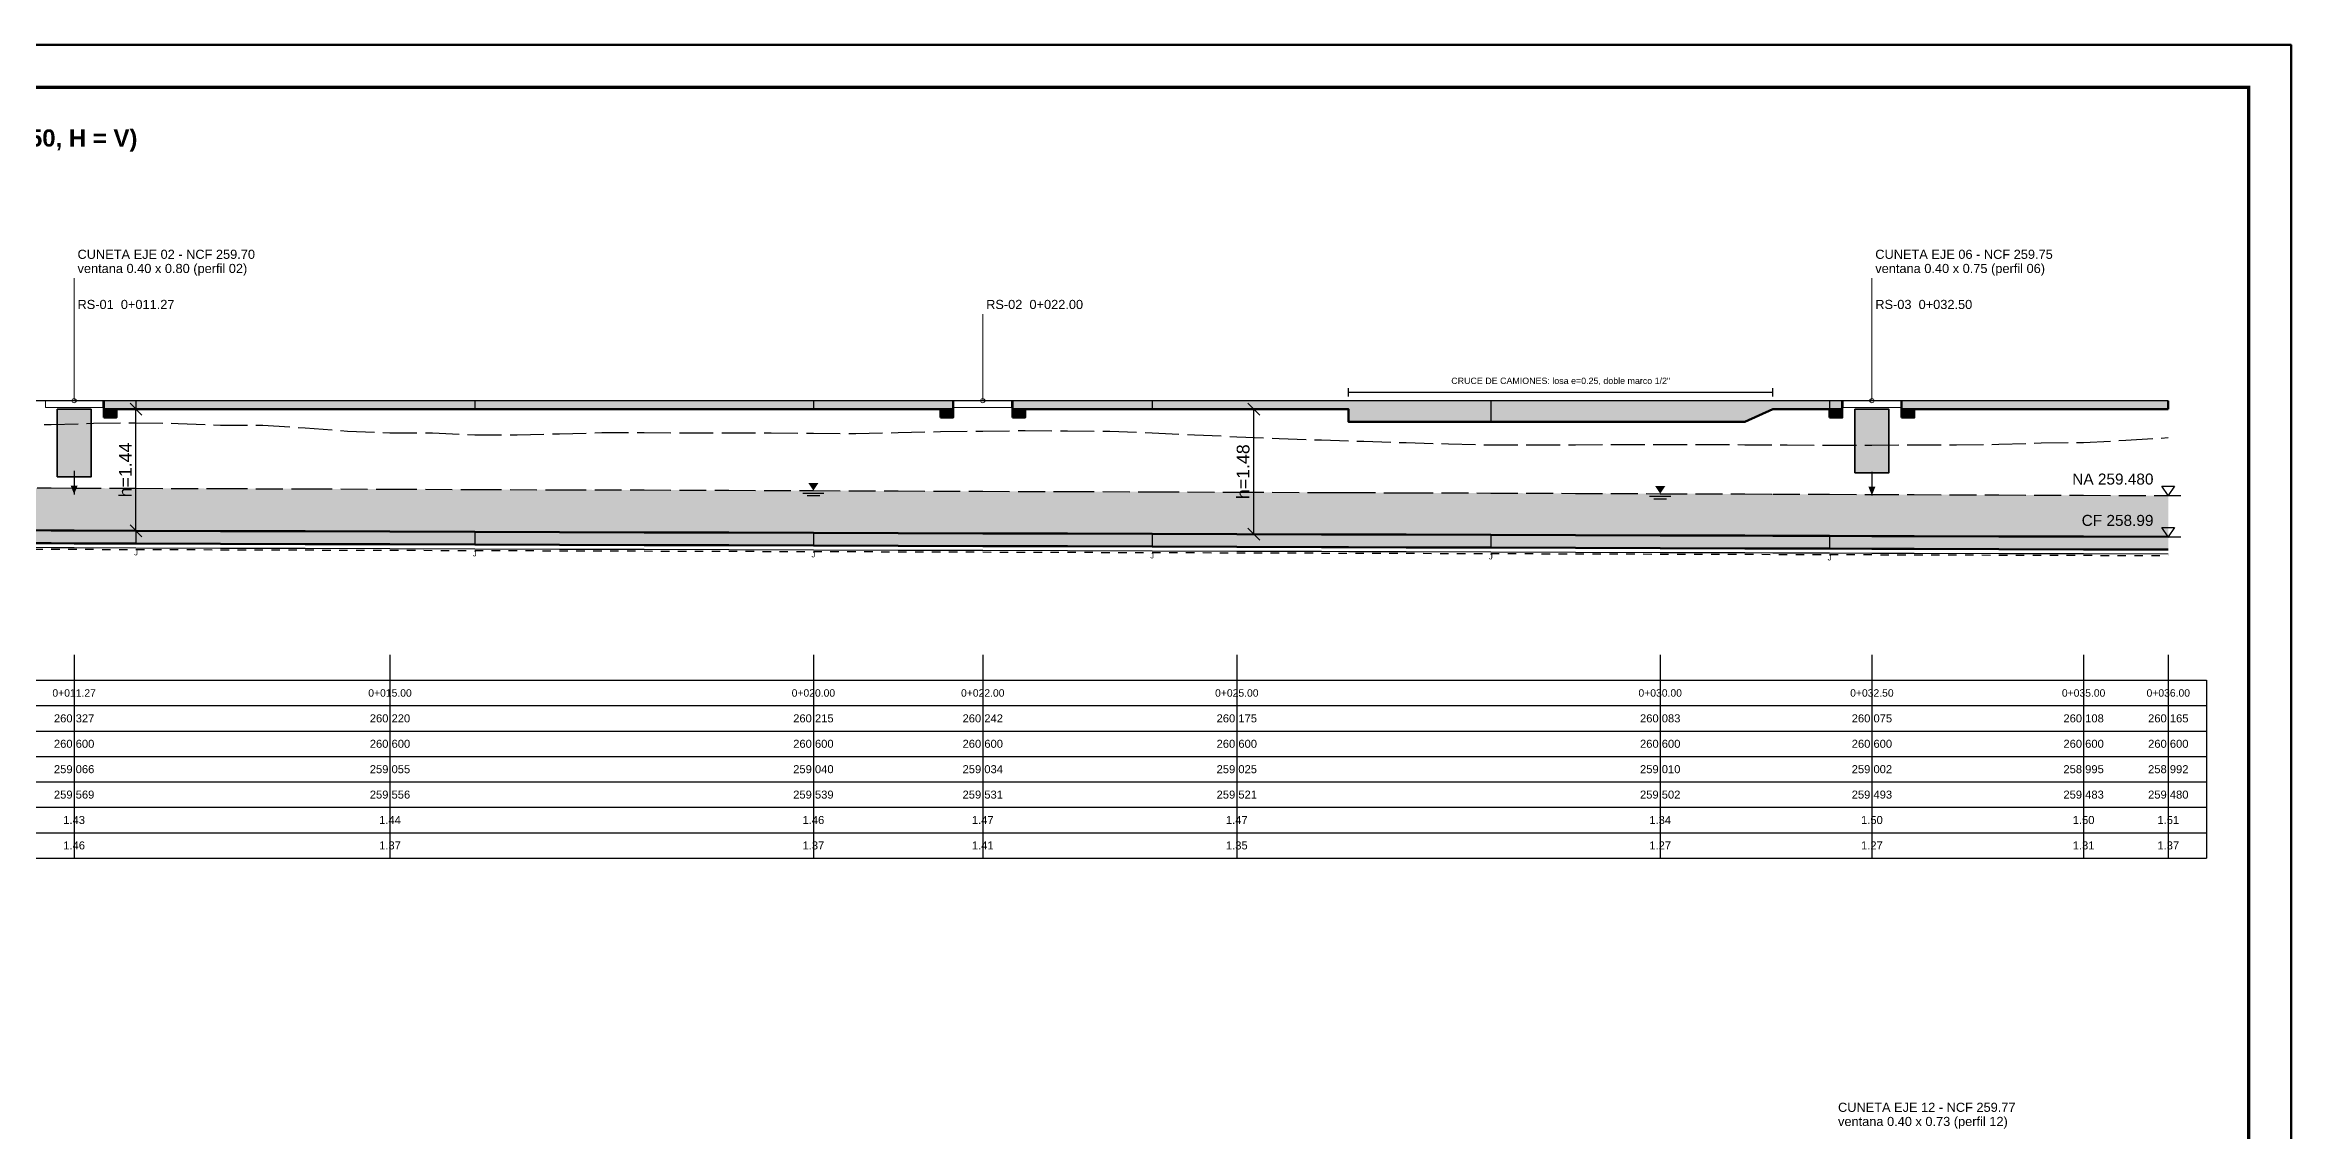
# Model space of a CAD drawing. Header units: metres. Extents: x 349021 to 349543, y 9281040 to 9281959.
# Drawn here: x 349256.5 to 349283.03, y 9281856.68 to 9281869.49 of the extents above; entities that cross this region are included whole.
import ezdxf
from ezdxf.enums import TextEntityAlignment as Align

# ---------------------------------------------------------------- set-up
doc = ezdxf.new("R2010")
doc.units = ezdxf.units.M
doc.header["$LTSCALE"] = 0.25
doc.linetypes.add('DASHED', pattern=[1.524, 1.27, -0.254])
doc.linetypes.add('HIDDEN', pattern=[0.375, 0.25, -0.125])
for name, color, linetype, lineweight in [('AGUA', 150, 'DASHED', 25), ('CONCRETO', 250, 'CONTINUOUS', 50), ('COTAS', 94, 'CONTINUOUS', 18), ('CUNETA', 3, 'CONTINUOUS', 35), ('LLAMADAS', 30, 'CONTINUOUS', 18), ('MARCO', 7, 'CONTINUOUS', 50), ('MARCO-METALICO', 32, 'CONTINUOUS', 40), ('REGISTRO-TAPA', 30, 'CONTINUOUS', 18), ('TERRENO', 7, 'CONTINUOUS', 30), ('TITULOS', 160, 'CONTINUOUS', 35)]:
    doc.layers.add(name, color=color, linetype=linetype, lineweight=lineweight)
for name, color, linetype, true_color in [('AGUA-RELLENO', 150, 'CONTINUOUS', 0xcde4f6), ('CONCRETO-ACHURADO', 8, 'CONTINUOUS', 0xe2e2e2), ('ISO-CUNETA', 94, 'CONTINUOUS', 0xa8d6a8)]:
    doc.layers.add(name, color=color, linetype=linetype, true_color=true_color)
for name, color, linetype in [('AGUA-SIMBOLO', 150, 'CONTINUOUS'), ('CRUCE-VEHICULAR', 30, 'CONTINUOUS'), ('EXCAVACION', 8, 'HIDDEN'), ('FLUJO', 150, 'CONTINUOUS'), ('GUITARRA', 8, 'CONTINUOUS'), ('JUNTAS', 8, 'DASHED'), ('NIVELES', 7, 'CONTINUOUS'), ('PROGRESIVAS', 5, 'CONTINUOUS'), ('SOLADO', 8, 'CONTINUOUS'), ('TERRENO-EXISTENTE', 8, 'DASHED'), ('TEXTOS', 7, 'CONTINUOUS')]:
    doc.layers.add(name, color=color, linetype=linetype)
doc.styles.get("Standard").update_dxf_attribs({"font": 'arial.ttf'})
doc.styles.add('TITULOS', font='arialbd.ttf')
doc.dimstyles.new('COT-50', dxfattribs={"dimscale": 0.05, "dimtxt": 3, "dimasz": 2.2, "dimexe": 1.6, "dimexo": 1.2, "dimgap": 1, "dimtad": 1, "dimzin": 0, "dimdsep": 46, "dimtxsty": 'Standard', "dimtsz": 1.4, "dimcen": 2.5, "dimclrd": 256, "dimclre": 256, "dimclrt": 7, "dimazin": 3, "dimtfac": 1, "dimtmove": 0, "dimatfit": 3})

# ---------------------------------------------------------------- blocks, each defined once
blk = doc.blocks.new('SIMB-AGUA')
at = {"layer": 'AGUA-SIMBOLO'}
for p, q in [((-2.5, -0.6), (2.5, -0.6)), ((-1.5, -1.2), (1.5, -1.2))]:
    blk.add_line(p, q, dxfattribs=at)
blk.add_solid([(0, 0), (-1.2, 1.8), (1.2, 1.8)], dxfattribs=at)
blk = doc.blocks.new('SIMB-FLECHA')
at = {"layer": 'FLUJO'}
blk.add_lwpolyline([(-4, 0), (4, 0)], dxfattribs=at)
blk.add_solid([(4, 0), (1, 1.2), (1, -1.2)], dxfattribs=at)
blk = doc.blocks.new('SIMB-NIVEL')
at = {"layer": 'NIVELES'}
blk.add_line((-3, 0), (3, 0), dxfattribs=at)
blk.add_lwpolyline([(0, 0), (-1.5, 2.2), (1.5, 2.2)], close=True, dxfattribs=at)

msp = doc.modelspace()

# ---------------------------------------------------------------- hatches: boundary and pattern name
at = {"layer": 'AGUA-RELLENO', "true_color": 0xcde4f6}
h = msp.add_hatch(color=7, dxfattribs=at)
h.dxf.hatch_style = 1
h.paths.add_polyline_path([(349245.58, 9281863.79), (349246.58, 9281863.787), (349246.65, 9281863.787), (349247.58, 9281863.784), (349248.58, 9281863.781), (349249.58, 9281863.778), (349250.58, 9281863.775), (349251.58, 9281863.772), (349252.58, 9281863.769), (349253.58, 9281863.766), (349254.58, 9281863.763), (349255.58, 9281863.76), (349256.58, 9281863.757), (349256.85, 9281863.756), (349257.58, 9281863.754), (349258.58, 9281863.751), (349259.58, 9281863.748), (349260.58, 9281863.745), (349261.58, 9281863.742), (349262.58, 9281863.739), (349263.58, 9281863.736), (349264.58, 9281863.733), (349265.58, 9281863.73), (349266.58, 9281863.727), (349267.58, 9281863.724), (349268.58, 9281863.721), (349269.58, 9281863.718), (349270.58, 9281863.715), (349271.58, 9281863.712), (349271.9, 9281863.711), (349271.9, 9281863.711), (349272.58, 9281863.709), (349273.58, 9281863.706), (349274.58, 9281863.703), (349275.58, 9281863.7), (349276.58, 9281863.697), (349276.91, 9281863.696), (349276.91, 9281863.696), (349277.58, 9281863.694), (349278.08, 9281863.692), (349278.58, 9281863.691), (349279.58, 9281863.688), (349280.58, 9281863.685), (349281.58, 9281863.682), (349281.58, 9281864.17), (349280.58, 9281864.173), (349279.58, 9281864.177), (349278.58, 9281864.181), (349278.08, 9281864.183), (349277.58, 9281864.185), (349276.91, 9281864.187), (349276.91, 9281864.187), (349276.58, 9281864.189), (349275.58, 9281864.192), (349274.58, 9281864.196), (349273.58, 9281864.2), (349272.58, 9281864.203), (349271.9, 9281864.206), (349271.9, 9281864.206), (349271.58, 9281864.207), (349270.58, 9281864.211), (349269.58, 9281864.214), (349268.58, 9281864.218), (349267.58, 9281864.221), (349266.58, 9281864.225), (349265.58, 9281864.229), (349264.58, 9281864.232), (349263.58, 9281864.236), (349262.58, 9281864.239), (349261.58, 9281864.242), (349260.58, 9281864.246), (349259.58, 9281864.249), (349258.58, 9281864.253), (349257.58, 9281864.256), (349256.85, 9281864.259), (349256.58, 9281864.26), (349255.58, 9281864.263), (349254.58, 9281864.266), (349253.58, 9281864.27), (349252.58, 9281864.273), (349251.58, 9281864.276), (349250.58, 9281864.28), (349249.58, 9281864.283), (349248.58, 9281864.286), (349247.58, 9281864.29), (349246.65, 9281864.293), (349246.58, 9281864.293), (349245.58, 9281864.296)])
at = {"layer": 'CONCRETO-ACHURADO', "true_color": 0xe2e2e2}
h = msp.add_hatch(color=7, dxfattribs=at)
h.dxf.hatch_style = 1
h.paths.add_polyline_path([(349257.2, 9281865.29), (349267.23, 9281865.29), (349267.23, 9281865.19), (349266.58, 9281865.19), (349265.58, 9281865.19), (349264.58, 9281865.19), (349263.58, 9281865.19), (349262.58, 9281865.19), (349261.58, 9281865.19), (349260.58, 9281865.19), (349259.58, 9281865.19), (349258.58, 9281865.19), (349257.58, 9281865.19), (349257.2, 9281865.19)])
h = msp.add_hatch(color=7, dxfattribs=at)
h.dxf.hatch_style = 1
h.paths.add_polyline_path([(349257.2, 9281865.09), (349257.35, 9281865.09), (349257.35, 9281865.19), (349257.2, 9281865.19)])
h = msp.add_hatch(color=7, dxfattribs=at)
h.dxf.hatch_style = 1
h.paths.add_polyline_path([(349267.08, 9281865.09), (349267.23, 9281865.09), (349267.23, 9281865.19), (349267.08, 9281865.19)])
h = msp.add_hatch(color=7, dxfattribs=at)
h.dxf.hatch_style = 1
h.paths.add_polyline_path([(349267.93, 9281865.29), (349277.73, 9281865.29), (349277.73, 9281865.19), (349277.58, 9281865.19), (349276.91, 9281865.19), (349276.91, 9281865.19), (349276.58, 9281865.04), (349275.58, 9281865.04), (349274.58, 9281865.04), (349273.58, 9281865.04), (349272.58, 9281865.04), (349271.9, 9281865.04), (349271.9, 9281865.19), (349271.58, 9281865.19), (349270.58, 9281865.19), (349269.58, 9281865.19), (349268.58, 9281865.19), (349267.93, 9281865.19)])
h = msp.add_hatch(color=7, dxfattribs=at)
h.dxf.hatch_style = 1
h.paths.add_polyline_path([(349267.93, 9281865.09), (349268.08, 9281865.09), (349268.08, 9281865.19), (349267.93, 9281865.19)])
h = msp.add_hatch(color=7, dxfattribs=at)
h.dxf.hatch_style = 1
h.paths.add_polyline_path([(349277.58, 9281865.09), (349277.73, 9281865.09), (349277.73, 9281865.19), (349277.58, 9281865.19)])
h = msp.add_hatch(color=7, dxfattribs=at)
h.dxf.hatch_style = 1
h.paths.add_polyline_path([(349278.43, 9281865.29), (349281.58, 9281865.29), (349281.58, 9281865.19), (349280.58, 9281865.19), (349279.58, 9281865.19), (349278.58, 9281865.19), (349278.43, 9281865.19)])
h = msp.add_hatch(color=7, dxfattribs=at)
h.dxf.hatch_style = 1
h.paths.add_polyline_path([(349278.43, 9281865.09), (349278.58, 9281865.09), (349278.58, 9281865.19), (349278.43, 9281865.19)])
h = msp.add_hatch(color=7, dxfattribs=at)
h.dxf.hatch_style = 1
h.paths.add_polyline_path([(349245.58, 9281863.79), (349246.58, 9281863.787), (349246.65, 9281863.787), (349247.58, 9281863.784), (349248.58, 9281863.781), (349249.58, 9281863.778), (349250.58, 9281863.775), (349251.58, 9281863.772), (349252.58, 9281863.769), (349253.58, 9281863.766), (349254.58, 9281863.763), (349255.58, 9281863.76), (349256.58, 9281863.757), (349256.85, 9281863.756), (349257.58, 9281863.754), (349258.58, 9281863.751), (349259.58, 9281863.748), (349260.58, 9281863.745), (349261.58, 9281863.742), (349262.58, 9281863.739), (349263.58, 9281863.736), (349264.58, 9281863.733), (349265.58, 9281863.73), (349266.58, 9281863.727), (349267.58, 9281863.724), (349268.58, 9281863.721), (349269.58, 9281863.718), (349270.58, 9281863.715), (349271.58, 9281863.712), (349271.9, 9281863.711), (349271.9, 9281863.711), (349272.58, 9281863.709), (349273.58, 9281863.706), (349274.58, 9281863.703), (349275.58, 9281863.7), (349276.58, 9281863.697), (349276.91, 9281863.696), (349276.91, 9281863.696), (349277.58, 9281863.694), (349278.08, 9281863.692), (349278.58, 9281863.691), (349279.58, 9281863.688), (349280.58, 9281863.685), (349281.58, 9281863.682), (349281.58, 9281863.532), (349280.58, 9281863.535), (349279.58, 9281863.538), (349278.58, 9281863.541), (349278.08, 9281863.542), (349277.58, 9281863.544), (349276.91, 9281863.546), (349276.91, 9281863.546), (349276.58, 9281863.547), (349275.58, 9281863.55), (349274.58, 9281863.553), (349273.58, 9281863.556), (349272.58, 9281863.559), (349271.9, 9281863.561), (349271.9, 9281863.561), (349271.58, 9281863.562), (349270.58, 9281863.565), (349269.58, 9281863.568), (349268.58, 9281863.571), (349267.58, 9281863.574), (349266.58, 9281863.577), (349265.58, 9281863.58), (349264.58, 9281863.583), (349263.58, 9281863.586), (349262.58, 9281863.589), (349261.58, 9281863.592), (349260.58, 9281863.595), (349259.58, 9281863.598), (349258.58, 9281863.601), (349257.58, 9281863.604), (349256.85, 9281863.606), (349256.58, 9281863.607), (349255.58, 9281863.61), (349254.58, 9281863.613), (349253.58, 9281863.616), (349252.58, 9281863.619), (349251.58, 9281863.622), (349250.58, 9281863.625), (349249.58, 9281863.628), (349248.58, 9281863.631), (349247.58, 9281863.634), (349246.65, 9281863.637), (349246.58, 9281863.637), (349245.58, 9281863.64)])
at = {"layer": 'ISO-CUNETA', "true_color": 0xa8d6a8}
h = msp.add_hatch(color=7, dxfattribs=at)
h.dxf.hatch_style = 1
h.paths.add_polyline_path([(349256.65, 9281864.39), (349257.05, 9281864.39), (349257.05, 9281865.19), (349256.65, 9281865.19)])
h = msp.add_hatch(color=7, dxfattribs=at)
h.dxf.hatch_style = 1
h.paths.add_polyline_path([(349277.88, 9281864.44), (349278.28, 9281864.44), (349278.28, 9281865.19), (349277.88, 9281865.19)])

# ---------------------------------------------------------------- linework, layer by layer
at = {"layer": 'AGUA'}
msp.add_lwpolyline([(349255.58, 9281864.263), (349256.58, 9281864.26), (349256.85, 9281864.259), (349257.58, 9281864.256), (349258.58, 9281864.253), (349259.58, 9281864.249), (349260.58, 9281864.246), (349261.58, 9281864.242), (349262.58, 9281864.239), (349263.58, 9281864.236), (349264.58, 9281864.232), (349265.58, 9281864.229), (349266.58, 9281864.225), (349267.58, 9281864.221), (349268.58, 9281864.218), (349269.58, 9281864.214), (349270.58, 9281864.211), (349271.58, 9281864.207), (349271.9, 9281864.206), (349271.9, 9281864.206), (349272.58, 9281864.203), (349273.58, 9281864.2), (349274.58, 9281864.196), (349275.58, 9281864.192), (349276.58, 9281864.189), (349276.91, 9281864.187), (349276.91, 9281864.187), (349277.58, 9281864.185), (349278.08, 9281864.183), (349278.58, 9281864.181), (349279.58, 9281864.177), (349280.58, 9281864.173), (349281.58, 9281864.17)], dxfattribs=at)
at = {"layer": 'CONCRETO'}
for p, q in [((349257.2, 9281865.29), (349257.2, 9281865.19)), ((349267.23, 9281865.29), (349267.23, 9281865.19)), ((349267.93, 9281865.29), (349267.93, 9281865.19)), ((349277.73, 9281865.29), (349277.73, 9281865.19)), ((349278.43, 9281865.29), (349278.43, 9281865.19)), ((349281.58, 9281865.29), (349281.58, 9281865.19))]:
    msp.add_line(p, q, dxfattribs=at)
for points in [[(349257.2, 9281865.19), (349257.58, 9281865.19), (349258.58, 9281865.19), (349259.58, 9281865.19), (349260.58, 9281865.19), (349261.58, 9281865.19), (349262.58, 9281865.19), (349263.58, 9281865.19), (349264.58, 9281865.19), (349265.58, 9281865.19), (349266.58, 9281865.19), (349267.23, 9281865.19)], [(349267.93, 9281865.19), (349268.58, 9281865.19), (349269.58, 9281865.19), (349270.58, 9281865.19), (349271.58, 9281865.19), (349271.9, 9281865.19), (349271.9, 9281865.04), (349272.58, 9281865.04), (349273.58, 9281865.04), (349274.58, 9281865.04), (349275.58, 9281865.04), (349276.58, 9281865.04), (349276.91, 9281865.19), (349276.91, 9281865.19), (349277.58, 9281865.19), (349277.73, 9281865.19)], [(349278.43, 9281865.19), (349278.58, 9281865.19), (349279.58, 9281865.19), (349280.58, 9281865.19), (349281.58, 9281865.19)], [(349255.58, 9281863.76), (349256.58, 9281863.757), (349256.85, 9281863.756), (349257.58, 9281863.754), (349258.58, 9281863.751), (349259.58, 9281863.748), (349260.58, 9281863.745), (349261.58, 9281863.742), (349262.58, 9281863.739), (349263.58, 9281863.736), (349264.58, 9281863.733), (349265.58, 9281863.73), (349266.58, 9281863.727), (349267.58, 9281863.724), (349268.58, 9281863.721), (349269.58, 9281863.718), (349270.58, 9281863.715), (349271.58, 9281863.712), (349271.9, 9281863.711), (349271.9, 9281863.711), (349272.58, 9281863.709), (349273.58, 9281863.706), (349274.58, 9281863.703), (349275.58, 9281863.7), (349276.58, 9281863.697), (349276.91, 9281863.696), (349276.91, 9281863.696), (349277.58, 9281863.694), (349278.08, 9281863.692), (349278.58, 9281863.691), (349279.58, 9281863.688), (349280.58, 9281863.685), (349281.58, 9281863.682)], [(349255.58, 9281863.61), (349256.58, 9281863.607), (349256.85, 9281863.606), (349257.58, 9281863.604), (349258.58, 9281863.601), (349259.58, 9281863.598), (349260.58, 9281863.595), (349261.58, 9281863.592), (349262.58, 9281863.589), (349263.58, 9281863.586), (349264.58, 9281863.583), (349265.58, 9281863.58), (349266.58, 9281863.577), (349267.58, 9281863.574), (349268.58, 9281863.571), (349269.58, 9281863.568), (349270.58, 9281863.565), (349271.58, 9281863.562), (349271.9, 9281863.561), (349271.9, 9281863.561), (349272.58, 9281863.559), (349273.58, 9281863.556), (349274.58, 9281863.553), (349275.58, 9281863.55), (349276.58, 9281863.547), (349276.91, 9281863.546), (349276.91, 9281863.546), (349277.58, 9281863.544), (349278.08, 9281863.542), (349278.58, 9281863.541), (349279.58, 9281863.538), (349280.58, 9281863.535), (349281.58, 9281863.532)]]:
    msp.add_lwpolyline(points, dxfattribs=at)
for points in [[(349257.2, 9281865.09), (349257.35, 9281865.09), (349257.35, 9281865.19), (349257.2, 9281865.19)], [(349267.08, 9281865.09), (349267.23, 9281865.09), (349267.23, 9281865.19), (349267.08, 9281865.19)], [(349267.93, 9281865.09), (349268.08, 9281865.09), (349268.08, 9281865.19), (349267.93, 9281865.19)], [(349277.58, 9281865.09), (349277.73, 9281865.09), (349277.73, 9281865.19), (349277.58, 9281865.19)], [(349278.43, 9281865.09), (349278.58, 9281865.09), (349278.58, 9281865.19), (349278.43, 9281865.19)]]:
    msp.add_lwpolyline(points, close=True, dxfattribs=at)
at = {"layer": 'CRUCE-VEHICULAR'}
for p, q in [((349271.9, 9281865.34), (349271.9, 9281865.44)), ((349276.91, 9281865.34), (349276.91, 9281865.44)), ((349271.9, 9281865.39), (349276.91, 9281865.39))]:
    msp.add_line(p, q, dxfattribs=at)
at = {"layer": 'CUNETA'}
for p, q in [((349256.65, 9281864.39), (349257.05, 9281864.39)), ((349277.88, 9281864.44), (349278.28, 9281864.44))]:
    msp.add_line(p, q, dxfattribs=at)
for points in [[(349256.65, 9281864.39), (349257.05, 9281864.39), (349257.05, 9281865.19), (349256.65, 9281865.19)], [(349277.88, 9281864.44), (349278.28, 9281864.44), (349278.28, 9281865.19), (349277.88, 9281865.19)]]:
    msp.add_lwpolyline(points, close=True, dxfattribs=at)
at = {"layer": 'EXCAVACION'}
msp.add_lwpolyline([(349245.58, 9281863.57), (349281.58, 9281863.462)], dxfattribs=at)
at = {"layer": 'GUITARRA'}
for p, q in [((349256.85, 9281862.29), (349256.85, 9281861.99)), ((349260.58, 9281862.29), (349260.58, 9281861.99)), ((349265.58, 9281862.29), (349265.58, 9281861.99)), ((349267.58, 9281862.29), (349267.58, 9281861.99)), ((349270.58, 9281862.29), (349270.58, 9281861.99)), ((349275.58, 9281862.29), (349275.58, 9281861.99)), ((349278.08, 9281862.29), (349278.08, 9281861.99)), ((349280.58, 9281862.29), (349280.58, 9281861.99)), ((349281.58, 9281862.29), (349281.58, 9281861.99)), ((349243.78, 9281861.99), (349282.03, 9281861.99)), ((349256.85, 9281861.99), (349256.85, 9281859.89)), ((349260.58, 9281861.99), (349260.58, 9281859.89)), ((349265.58, 9281861.99), (349265.58, 9281859.89)), ((349267.58, 9281861.99), (349267.58, 9281859.89)), ((349270.58, 9281861.99), (349270.58, 9281859.89)), ((349275.58, 9281861.99), (349275.58, 9281859.89)), ((349278.08, 9281861.99), (349278.08, 9281859.89)), ((349280.58, 9281861.99), (349280.58, 9281859.89)), ((349281.58, 9281861.99), (349281.58, 9281859.89)), ((349282.03, 9281861.99), (349282.03, 9281859.89)), ((349243.78, 9281861.69), (349282.03, 9281861.69)), ((349243.78, 9281861.39), (349282.03, 9281861.39)), ((349243.78, 9281861.09), (349282.03, 9281861.09)), ((349243.78, 9281860.79), (349282.03, 9281860.79)), ((349243.78, 9281860.49), (349282.03, 9281860.49)), ((349243.78, 9281860.19), (349282.03, 9281860.19)), ((349243.78, 9281859.89), (349282.03, 9281859.89))]:
    msp.add_line(p, q, dxfattribs=at)
at = {"layer": 'JUNTAS'}
for p, q in [((349257.58, 9281865.29), (349257.58, 9281865.19)), ((349261.58, 9281865.29), (349261.58, 9281865.19)), ((349265.58, 9281865.29), (349265.58, 9281865.19)), ((349269.58, 9281865.29), (349269.58, 9281865.19)), ((349273.58, 9281865.29), (349273.58, 9281865.04)), ((349277.58, 9281865.29), (349277.58, 9281865.19)), ((349257.58, 9281863.754), (349257.58, 9281863.604)), ((349261.58, 9281863.742), (349261.58, 9281863.592)), ((349265.58, 9281863.73), (349265.58, 9281863.58)), ((349269.58, 9281863.718), (349269.58, 9281863.568)), ((349273.58, 9281863.706), (349273.58, 9281863.556)), ((349277.58, 9281863.694), (349277.58, 9281863.544))]:
    msp.add_line(p, q, dxfattribs=at)
at = {"layer": 'LLAMADAS'}
for p, q in [((349256.85, 9281865.29), (349256.85, 9281866.735)), ((349278.08, 9281865.29), (349278.08, 9281866.735)), ((349256.85, 9281865.29), (349256.85, 9281866.31)), ((349267.58, 9281865.29), (349267.58, 9281866.31)), ((349278.08, 9281865.29), (349278.08, 9281866.31))]:
    msp.add_line(p, q, dxfattribs=at)
for centre in [(349256.85, 9281865.29), (349256.85, 9281865.29), (349267.58, 9281865.29), (349278.08, 9281865.29), (349278.08, 9281865.29)]:
    msp.add_circle(centre, 0.025, dxfattribs=at)
at = {"layer": 'MARCO'}
msp.add_lwpolyline([(349240.98, 9281839.79), (349283.03, 9281839.79), (349283.03, 9281869.49), (349240.98, 9281869.49)], close=True, dxfattribs=at)
at = {"layer": 'MARCO', "const_width": 0.04}
msp.add_lwpolyline([(349242.23, 9281840.29), (349282.53, 9281840.29), (349282.53, 9281868.99), (349242.23, 9281868.99)], close=True, dxfattribs=at)
at = {"layer": 'MARCO-METALICO'}
for p, q in [((349257.2, 9281865.19), (349257.2, 9281865.29)), ((349267.23, 9281865.19), (349267.23, 9281865.29)), ((349267.93, 9281865.19), (349267.93, 9281865.29)), ((349277.73, 9281865.19), (349277.73, 9281865.29)), ((349278.43, 9281865.19), (349278.43, 9281865.29))]:
    msp.add_line(p, q, dxfattribs=at)
at = {"layer": 'REGISTRO-TAPA'}
for points in [[(349256.51, 9281865.21), (349257.19, 9281865.21), (349257.19, 9281865.29), (349256.51, 9281865.29)], [(349267.24, 9281865.21), (349267.92, 9281865.21), (349267.92, 9281865.29), (349267.24, 9281865.29)], [(349277.74, 9281865.21), (349278.42, 9281865.21), (349278.42, 9281865.29), (349277.74, 9281865.29)]]:
    msp.add_lwpolyline(points, close=True, dxfattribs=at)
at = {"layer": 'SOLADO'}
msp.add_lwpolyline([(349255.58, 9281863.56), (349256.58, 9281863.557), (349256.85, 9281863.556), (349257.58, 9281863.554), (349258.58, 9281863.551), (349259.58, 9281863.548), (349260.58, 9281863.545), (349261.58, 9281863.542), (349262.58, 9281863.539), (349263.58, 9281863.536), (349264.58, 9281863.533), (349265.58, 9281863.53), (349266.58, 9281863.527), (349267.58, 9281863.524), (349268.58, 9281863.521), (349269.58, 9281863.518), (349270.58, 9281863.515), (349271.58, 9281863.512), (349271.9, 9281863.511), (349271.9, 9281863.511), (349272.58, 9281863.509), (349273.58, 9281863.506), (349274.58, 9281863.503), (349275.58, 9281863.5), (349276.58, 9281863.497), (349276.91, 9281863.496), (349276.91, 9281863.496), (349277.58, 9281863.494), (349278.08, 9281863.492), (349278.58, 9281863.491), (349279.58, 9281863.488), (349280.58, 9281863.485), (349281.58, 9281863.482)], dxfattribs=at)
at = {"layer": 'TERRENO', "const_width": 0.0175}
msp.add_lwpolyline([(349245.58, 9281865.29), (349281.58, 9281865.29)], dxfattribs=at)
at = {"layer": 'TERRENO-EXISTENTE'}
msp.add_lwpolyline([(349256.08, 9281864.999), (349256.58, 9281865.009), (349257.08, 9281865.024), (349257.58, 9281865.03), (349258.08, 9281865.022), (349258.58, 9281865.002), (349259.08, 9281865.001), (349259.58, 9281864.97), (349260.08, 9281864.931), (349260.58, 9281864.91), (349261.08, 9281864.912), (349261.58, 9281864.887), (349262.08, 9281864.888), (349262.58, 9281864.9), (349263.08, 9281864.913), (349263.58, 9281864.913), (349264.08, 9281864.912), (349264.58, 9281864.911), (349265.08, 9281864.909), (349265.58, 9281864.905), (349266.08, 9281864.904), (349266.58, 9281864.913), (349267.08, 9281864.925), (349267.58, 9281864.932), (349268.08, 9281864.938), (349268.58, 9281864.933), (349269.08, 9281864.93), (349269.58, 9281864.912), (349270.08, 9281864.888), (349270.58, 9281864.865), (349271.08, 9281864.843), (349271.58, 9281864.827), (349272.08, 9281864.811), (349272.58, 9281864.795), (349273.08, 9281864.781), (349273.58, 9281864.769), (349274.08, 9281864.769), (349274.58, 9281864.77), (349275.08, 9281864.772), (349275.58, 9281864.773), (349276.08, 9281864.772), (349276.58, 9281864.771), (349277.08, 9281864.768), (349277.58, 9281864.764), (349278.08, 9281864.765), (349278.58, 9281864.77), (349279.08, 9281864.768), (349279.58, 9281864.776), (349280.08, 9281864.791), (349280.58, 9281864.798), (349281.08, 9281864.823), (349281.58, 9281864.855)], dxfattribs=at)

# ---------------------------------------------------------------- block references
at = {"xscale": 0.05, "yscale": 0.05}
for p in [(349265.58, 9281864.229), (349275.58, 9281864.192)]:
    msp.add_blockref('SIMB-AGUA', p, dxfattribs=at)
at = {"layer": 'FLUJO', "xscale": 0.034999999999999996, "yscale": 0.034999999999999996, "rotation": -90}
for p in [(349256.85, 9281864.324), (349278.08, 9281864.312)]:
    msp.add_blockref('SIMB-FLECHA', p, dxfattribs=at)
at = {"layer": 'NIVELES', "xscale": 0.05, "yscale": 0.05}
for p in [(349281.58, 9281864.17), (349281.58, 9281863.682)]:
    msp.add_blockref('SIMB-NIVEL', p, dxfattribs=at)

# ---------------------------------------------------------------- texts
at = {"layer": 'CRUCE-VEHICULAR'}
msp.add_text('CRUCE DE CAMIONES: losa e=0.25, doble marco 1/2"', height=0.075, dxfattribs=at).set_placement((349274.405, 9281865.465), align=Align.BOTTOM_CENTER)
at = {"layer": 'JUNTAS'}
for p in [(349257.58, 9281863.529), (349261.58, 9281863.517), (349265.58, 9281863.505), (349269.58, 9281863.493), (349273.58, 9281863.481), (349277.58, 9281863.469)]:
    msp.add_text('J', height=0.065, dxfattribs=at).set_placement(p, align=Align.TOP_CENTER)
at = {"layer": 'NIVELES'}
for s, p in [('NA 259.480', (349281.405, 9281864.3)), ('CF 258.99', (349281.405, 9281863.812))]:
    msp.add_text(s, height=0.13, dxfattribs=at).set_placement(p, align=Align.RIGHT)
at = {"layer": 'PROGRESIVAS'}
for s, p in [('0+011.27', (349256.85, 9281861.84)), ('0+015.00', (349260.58, 9281861.84)), ('0+020.00', (349265.58, 9281861.84)), ('0+022.00', (349267.58, 9281861.84)), ('0+025.00', (349270.58, 9281861.84)), ('0+030.00', (349275.58, 9281861.84)), ('0+032.50', (349278.08, 9281861.84)), ('0+035.00', (349280.58, 9281861.84)), ('0+036.00', (349281.58, 9281861.84))]:
    msp.add_text(s, height=0.0875, dxfattribs=at).set_placement(p, align=Align.MIDDLE_CENTER)
at = {"layer": 'TEXTOS', "color": 94}
for s, p in [('CUNETA EJE 02 - NCF 259.70', (349256.89, 9281866.932)), ('CUNETA EJE 06 - NCF 259.75', (349278.12, 9281866.932)), ('ventana 0.40 x 0.80 (perfil 02)', (349256.89, 9281866.765)), ('ventana 0.40 x 0.75 (perfil 06)', (349278.12, 9281866.765)), ('CUNETA EJE 12 - NCF 259.77', (349277.68, 9281856.862)), ('ventana 0.40 x 0.73 (perfil 12)', (349277.68, 9281856.695))]:
    msp.add_text(s, height=0.108, dxfattribs=at).set_placement(p, align=Align.BOTTOM_LEFT)
at = {"layer": 'TEXTOS', "color": 30}
for s, p in [('RS-01  0+011.27', (349256.89, 9281866.34)), ('RS-02  0+022.00', (349267.62, 9281866.34)), ('RS-03  0+032.50', (349278.12, 9281866.34))]:
    msp.add_text(s, height=0.108, dxfattribs=at).set_placement(p, align=Align.BOTTOM_LEFT)
at = {"layer": 'TEXTOS'}
for s, p in [('260.327', (349256.85, 9281861.54)), ('260.220', (349260.58, 9281861.54)), ('260.215', (349265.58, 9281861.54)), ('260.242', (349267.58, 9281861.54)), ('260.175', (349270.58, 9281861.54)), ('260.083', (349275.58, 9281861.54)), ('260.075', (349278.08, 9281861.54)), ('260.108', (349280.58, 9281861.54)), ('260.165', (349281.58, 9281861.54)), ('260.600', (349256.85, 9281861.24)), ('260.600', (349260.58, 9281861.24)), ('260.600', (349265.58, 9281861.24)), ('260.600', (349267.58, 9281861.24)), ('260.600', (349270.58, 9281861.24)), ('260.600', (349275.58, 9281861.24)), ('260.600', (349278.08, 9281861.24)), ('260.600', (349280.58, 9281861.24)), ('260.600', (349281.58, 9281861.24)), ('259.066', (349256.85, 9281860.94)), ('259.055', (349260.58, 9281860.94)), ('259.040', (349265.58, 9281860.94)), ('259.034', (349267.58, 9281860.94)), ('259.025', (349270.58, 9281860.94)), ('259.010', (349275.58, 9281860.94)), ('259.002', (349278.08, 9281860.94)), ('258.995', (349280.58, 9281860.94)), ('258.992', (349281.58, 9281860.94)), ('259.569', (349256.85, 9281860.64)), ('259.556', (349260.58, 9281860.64)), ('259.539', (349265.58, 9281860.64)), ('259.531', (349267.58, 9281860.64)), ('259.521', (349270.58, 9281860.64)), ('259.502', (349275.58, 9281860.64)), ('259.493', (349278.08, 9281860.64)), ('259.483', (349280.58, 9281860.64)), ('259.480', (349281.58, 9281860.64)), ('1.43', (349256.85, 9281860.34)), ('1.44', (349260.58, 9281860.34)), ('1.46', (349265.58, 9281860.34)), ('1.47', (349267.58, 9281860.34)), ('1.47', (349270.58, 9281860.34)), ('1.34', (349275.58, 9281860.34)), ('1.50', (349278.08, 9281860.34)), ('1.50', (349280.58, 9281860.34)), ('1.51', (349281.58, 9281860.34)), ('1.46', (349256.85, 9281860.04)), ('1.37', (349260.58, 9281860.04)), ('1.37', (349265.58, 9281860.04)), ('1.41', (349267.58, 9281860.04)), ('1.35', (349270.58, 9281860.04)), ('1.27', (349275.58, 9281860.04)), ('1.27', (349278.08, 9281860.04)), ('1.31', (349280.58, 9281860.04)), ('1.37', (349281.58, 9281860.04))]:
    msp.add_text(s, height=0.0945, dxfattribs=at).set_placement(p, align=Align.MIDDLE_CENTER)
at = {"layer": 'TITULOS', "style": 'TITULOS'}
msp.add_text('FRANJA 1: 0+000.00 A 0+036.00 - CORTE POR EL EJE DEL COLECTOR (ESC. 1/50, H = V)', height=0.2025, dxfattribs=at).set_placement((349245.58, 9281868.29))

# ---------------------------------------------------------------- dimensions: what is measured, and where the dimension line sits
at = {"layer": 'COTAS'}
for base, p1, p2, text in [((349257.58, 9281863.754), (349257.58, 9281863.754), (349257.58, 9281865.19), 'h=1.44'), ((349270.78, 9281863.714), (349270.78, 9281863.714), (349270.78, 9281865.19), 'h=1.48')]:
    msp.add_linear_dim(base=base, p1=p1, p2=p2, angle=90, text=text, dimstyle='COT-50', dxfattribs=at).render()

doc.saveas('drawing.dxf')
